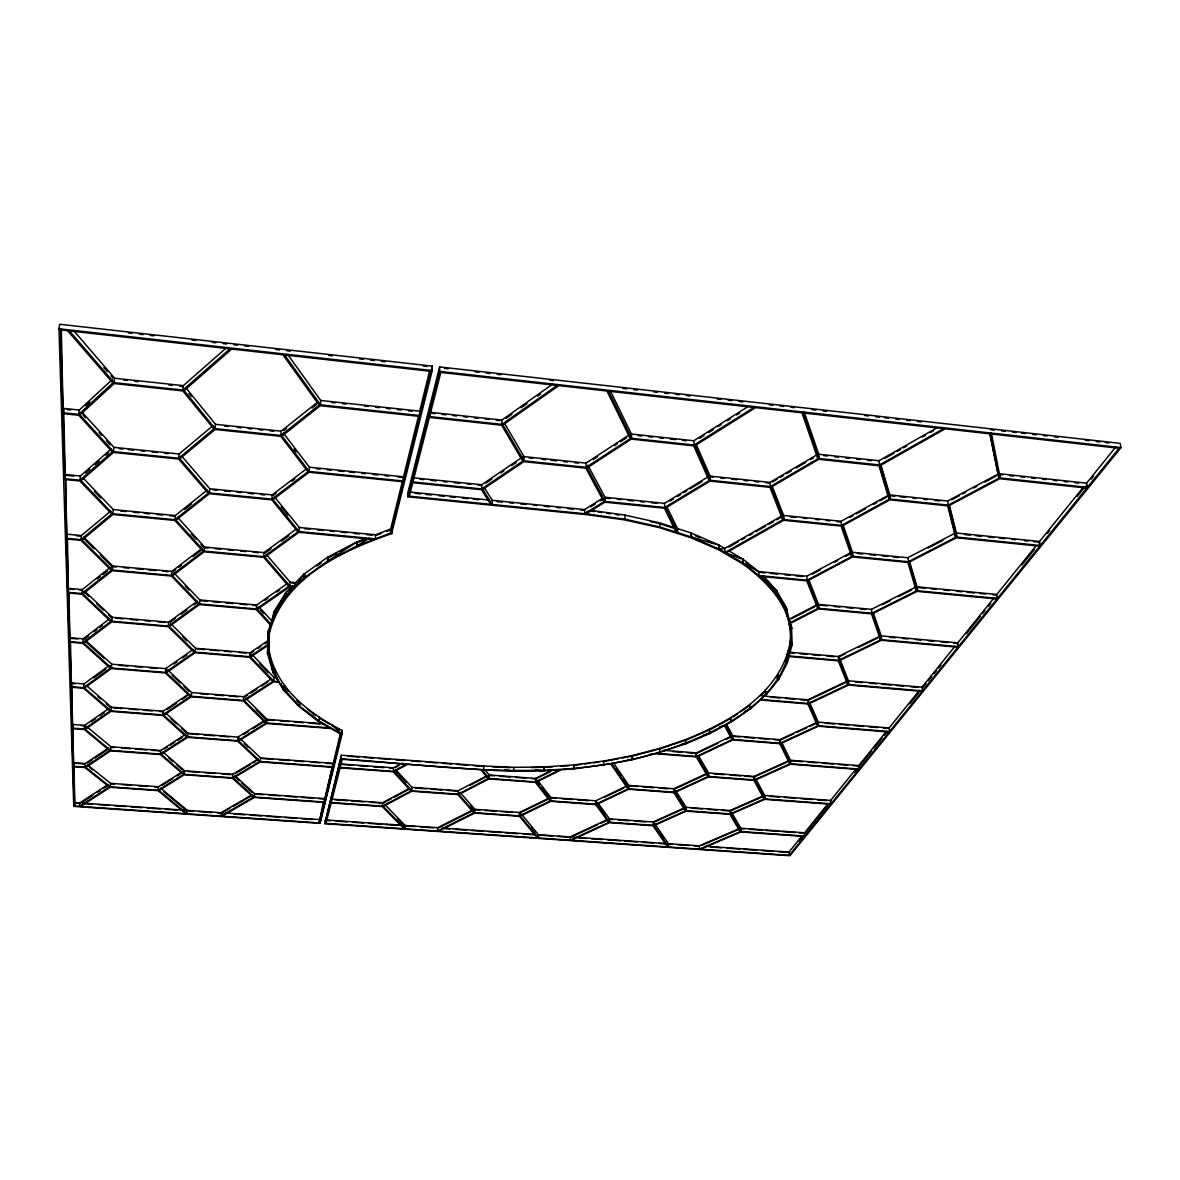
<?xml version="1.0" encoding="UTF-8"?>
<svg xmlns="http://www.w3.org/2000/svg" width="1180" height="1180" viewBox="0 0 1180 1180"><rect width="100%" height="100%" fill="white"/><g stroke="black" fill="none" stroke-linecap="round" stroke-linejoin="round"><path stroke-width="1.5" d="M458.076 794.169L488.21 778.623L480.835 769.729L407.675 764.242L394.179 771.646L411.923 790.821L458.076 794.169L458.091 790.733L486.617 775.953M278.48 681.627L273.067 672.571L267.639 654.03L267.683 645.593L250.588 657.039L273.863 681.258L278.48 681.627L275.884 675.24M267.639 654.03L267.904 645.121M268.804 654.059L269.114 632.421M284.675 690.02C267.757 668.529 263.833 638.734 274.616 613.615M742.191 563.553L718.487 549.733L690.669 537.638L659.119 527.593L624.633 519.908L587.832 514.79L407.779 496.81L439.594 371.361L439.639 366.936L1120.1 443.356L1121 447.603L789.907 855.736L324.854 823.699L341.448 755.244L483.726 765.967L513.713 767.339L543.936 766.985L574.026 764.891L603.526 761.085L632.2 755.584L659.664 748.415L685.506 739.654C729.815 721.821 780.909 693.427 790.187 642.112C794.111 608.644 767.28 581.445 742.22 563.568M437.574 831.059L473.918 812.828L457.914 794.597L411.776 791.249L383.264 806.412L405.079 828.817L437.574 831.059L437.603 827.711L472.339 810.232M429.579 416.57L440.833 372.438L557.122 385.447L501.913 424.358L429.579 416.57L429.623 413.678M268.952 635.002C282.182 578.466 341.669 551.06 391.583 533.611L432.234 370.535L432.293 366.11L59.634 324.264L59 328.778L73.735 806.383L319.942 823.36L342.038 734.24L342.053 730.435C309.544 713.723 275.973 688.442 269.055 650.254M411.923 790.821L411.982 787.37L395.433 769.419M419.623 415.507L430.538 371.287L284.631 354.974L320.444 404.829L419.623 415.507L419.697 411.156L429.726 370.402M405.079 828.817L405.153 825.469L384.636 804.317M412.926 481.956L429.373 417.425L501.648 425.198L522.74 461.144L481.706 488.933L412.926 481.956L412.985 479.154M407.779 496.81L407.867 492.621L439.639 366.936M409.298 496.19L412.735 482.723L481.47 489.685L490.777 504.332L409.298 496.19L409.386 492.001L488.933 499.996M403.265 481.765L309.086 472.236L273.008 499.597L299.086 531.575L375.358 538.876L390.595 533.109L403.265 481.765L403.353 477.561M403.457 480.998L419.416 416.363L320.296 405.699L282.064 436.04L309.219 471.454L403.457 480.998L403.545 476.794L418.635 415.522M393.353 771.351L406.481 764.153L342.244 759.33L340.194 767.413L393.353 771.351L393.442 767.841L402.174 763.017M390.595 533.109L390.698 529.009L402.483 481.101M391.583 533.611L391.642 530.882M391.716 533.552L391.922 530.646M382.556 802.725L331.388 799.081L331.241 802.503L382.468 806.146L382.556 802.725L409.445 788.358M375.358 538.876L375.491 534.791L390.698 529.009M324.854 823.699L341.448 755.244M332.775 767.325L260.264 761.941L233.345 778.092L254.349 797.061L324.205 802.002L340.224 734.078M319.942 823.36L340.858 735.981M324.205 802.002L332.922 763.785L325.68 763.254M331.654 724.476L341.905 734.063L342.053 730.435L341.994 734.108L319.146 721.069L319.293 717.396M369.355 538.213L357.009 545.824L357.127 541.768L356.994 545.853L357.024 541.812L327.775 557.078L327.553 561.134L303.776 578.111L295.413 586.608L289.897 586.106L264.822 557.093L298.968 532.283L373.854 539.452L357.009 545.824L327.583 561.12L357.024 541.812L365.579 538.552M327.863 557.034L327.686 561.075L327.863 557.034L303.894 574.188L295.634 582.625L295.413 586.608L303.894 574.188L303.776 578.111L303.998 574.114L303.703 578.185M319.057 822.888L324.102 802.43L254.275 797.473L222.017 816.191L319.057 822.888L323.409 802.415M276.002 673.367L273.273 668.795L273.082 672.615L270.264 660.549M320.444 404.829L320.665 400.463L288.068 354.929M309.219 471.454L309.44 467.221L283.421 433.149M304.838 578.525L305.045 574.527M319.131 721.039L299.838 706.289L300.015 702.587M292.773 585.546L285.958 592.508L285.693 596.534L273.731 615.547L271.031 624.294L257.387 609.337L289.793 586.755L294.823 587.212L295.044 583.23L291.696 582.92M271.031 624.294L273.981 611.624L285.914 592.567L285.737 596.461L292.979 586.165M273.288 668.765L273.082 672.615L273.303 668.854M299.086 531.575L299.322 527.475L274.409 496.81M268.863 653.632C266.842 642.938 267.757 661.847 267.875 650.195M289.897 586.106L290.132 582.124L267.477 555.81M284.882 686.288L284.69 690.034L299.823 706.274M285.988 592.478L285.693 596.534L285.958 592.508L285.707 596.505L294.823 587.212M267.639 654.074L267.875 650.21L268.671 653.705M274.188 672.541L274.409 668.736M273.863 681.258L274.084 677.497L252.078 654.502M260.338 761.484L238.64 740.981L266.739 723.502L330.798 728.488L340.932 734.255L332.893 766.867L260.338 761.484L260.574 757.929L241.443 739.801M280.884 435.494L319.116 405.138L282.89 354.782L231.708 349.059L184.154 390.624L215.158 428.635L280.884 435.494L281.165 431.187L317.921 401.893M311.83 715.139L318.231 721.304L329.781 727.898L266.828 723.001L267.049 719.358L245.868 698.295M273.731 615.547L273.981 611.624M273.967 611.668L273.76 615.532L285.914 592.567M271.887 499.111L307.965 471.72L280.766 436.32L215.084 429.476L179.876 458.755L209.421 492.96L271.887 499.111L272.167 494.922L306.741 468.593M254.349 797.061L254.57 793.609L234.909 775.791M263.76 556.635L297.891 531.826L271.784 499.848L209.347 493.712L175.997 520.159L204.229 551.104L263.76 556.635L264.025 552.594L296.637 528.802M250.588 657.039L250.765 654.502M256.355 608.939L288.761 586.327L263.656 557.329L204.169 551.798L172.501 575.811L199.523 603.924L256.355 608.939L256.62 605.001L287.522 583.377M166.749 668.972L166.395 672.748L191.293 696.274L243.419 700.419L243.685 696.716L271.503 678.692M249.614 656.67L249.865 652.85L267.934 640.696L267.683 644.546L249.614 656.67L195.231 652.127L169.315 626.462L199.464 604.544L256.267 609.558L270.707 625.341L267.757 634.928L270.456 623.04M232.475 777.812L259.394 761.646L237.667 741.143L187.635 737.352L161.262 754.359L184.346 774.316L232.475 777.812L232.726 774.301L258.125 758.991M237.726 740.671L265.839 723.178L243.345 700.95L191.249 696.79L163.725 715.242L187.679 736.866L237.726 740.671L237.977 737.072L264.497 720.508M238.64 740.981L238.891 737.382M220.867 816.117L253.435 797.208L232.416 778.254L184.301 774.773L158.976 790.512L187.045 813.787L220.867 816.117L221.117 812.725L252.107 794.656M209.421 492.96L209.775 488.756L181.454 455.849M215.158 428.635L215.512 424.313L185.732 387.63M187.045 813.787L187.325 810.38L160.701 788.211M183.402 774.478L160.303 754.522L110.581 750.834L85.845 767.398L110.227 786.839L158.091 790.231L183.402 774.478L183.711 770.968M184.346 774.316L184.641 770.806L162.943 751.97M187.679 736.866L187.989 733.252L165.392 712.764M191.293 696.274L191.617 692.557L168.061 670.211M195.231 652.127L195.556 648.292L170.967 623.851M199.523 603.924L199.863 599.971L174.109 573.067M204.229 551.104L204.582 547.033L177.62 517.371M162.766 714.903L190.29 696.451L165.362 672.939L111.363 668.544L84.532 688.029L110.964 710.876L162.766 714.903L163.106 711.23L187.546 694.784M85.639 725.685L85.226 729.328L110.581 750.362L160.333 754.064L160.672 750.495L185.555 734.373M158.091 790.231L158.415 786.765L182.222 771.897M171.41 575.383L203.078 551.34L174.817 520.424L112.852 514.495L82.069 540.086L112.307 570.029L171.41 575.383L171.793 571.356L201.987 548.361M83.293 591.313L82.969 593.968L111.82 621.211L168.268 626.064L168.637 622.17L197.326 601.24M165.392 672.394L194.169 652.319L168.239 626.669L111.82 621.816L83.78 643.071L111.377 667.983L165.392 672.394L165.746 668.618L193.063 649.487M182.9 390.034L229.953 348.867L69.428 330.916L114.106 382.645L182.9 390.034L183.328 385.639L226.162 348.026M178.667 458.224L213.875 428.93L182.841 390.934L114.106 383.544L79.989 414.962L113.457 451.616L178.667 458.224L179.08 453.961L212.828 425.774M174.861 519.687L208.196 493.225L178.623 459.035L113.442 452.427L81.081 480.717L112.852 513.757L174.861 519.687L175.26 515.557L207.164 490.128M110.227 786.839L110.61 783.358L87.689 765.009M110.581 750.362L110.964 746.778L87.055 726.865M110.964 710.876L111.363 707.189L86.361 685.492M111.82 621.211L112.262 617.302L84.768 591.224M110.345 668.175L82.733 643.277L69.886 642.2L71.198 686.701L83.514 687.675L110.345 668.175L110.625 665.653M111.377 667.983L111.79 664.193L85.565 640.401M112.307 570.029L112.764 566.002L83.839 537.239M112.852 513.757L113.339 509.598L82.895 477.812M79.326 806.353L109.327 786.986L84.931 767.561L73.573 766.735L74.738 806.043L79.326 806.353L79.709 802.931L108.191 784.479M75.181 683.766L71.67 683.486L73.558 766.292L84.916 767.103L85.329 763.563L108.575 747.928M111.186 570.264L80.919 540.322L66.817 539.024L68.396 592.36L81.863 593.555L111.186 570.264L111.643 566.223L100.315 554.984M74.738 806.043L74.001 763.194L85.329 764.021M70.461 641.905L72.437 728.119L84.252 729.004L84.665 725.375L108.958 708.369M73.558 766.292L72.88 724.963M83.514 687.675L83.957 683.928L109.283 665.461M113.457 451.616L113.959 447.338L81.789 411.968M82.733 642.702L110.743 621.432L81.877 594.189L68.425 592.994L69.856 641.625L82.733 642.702L83.19 638.837L109.784 618.586M114.106 382.645L114.637 378.22L73.573 330.503M81.863 593.555L82.349 589.572L108.855 568.45M63.292 412.174L63.676 409.268L66.788 538.316L80.919 539.629L81.42 535.528L110.758 511.029M69.856 641.625L69.03 592.625M68.396 592.36L67.452 538.478M79.871 480.201L112.203 451.896L78.721 415.257L63.086 413.62L65.018 478.741L79.871 480.201L80.402 475.983L111.363 448.798M78.706 414.401L112.808 382.954L67.614 330.725L60.608 329.928L63.071 412.764L78.706 414.401L79.281 410.035L112.026 379.739M66.788 538.316L65.711 478.977M63.071 412.764L61.345 329.028M392.394 527.504L395.035 516.87M397.218 508.005L398.53 502.68M400.728 493.815L402.041 488.491M404.239 479.626L405.551 474.301M424.402 398.029L425.715 392.719M427.912 383.854L429.225 378.529M431.423 369.665L432.293 366.11M341.315 758.799C446.792 766.322 556.355 783.992 659.827 751.985L659.856 751.97C716.053 734.27 799.052 696.657 789.966 625.002L785.113 607.862M789.184 655.933L791.721 645.858L791.559 628.778L790.098 623.571L818.492 608.924L871.504 613.851L880.531 639.914L838.715 660.299L789.184 655.933L788.815 652.127L838.287 656.508L880.044 636.079L872.227 613.438M330.415 802.916L326.078 819.997L404.032 825.395L397.675 818.846M331.831 797.341L339.339 767.811M416.112 465.51L417.44 460.274M431.452 405.153L432.795 399.858M331.241 802.503L340.076 767.856L393.205 771.794L410.965 790.984L382.468 806.146M788.683 657.88L789.037 656.508L838.316 660.859L847.727 684.725L808.226 703.457L760.835 699.489L766.735 694.135L779.036 678.81L787.444 662.688L788.683 657.88L787.119 658.838M586.239 513.875L604.868 502.178L664.399 508.211L676.125 532.15L659.709 526.929L625.046 519.2L586.239 513.875L587.404 511.25M787.591 652.378L790.556 645.932L790.187 642.097M778.992 678.869L776.47 681.17M750.657 704.755L740.45 711.85M776.425 677.91L778.638 675.122M798.786 832.77L804.244 833.169L804.568 836.473L740.819 831.959L700.551 849.187L789.317 855.308L789.022 852.048L802.076 835.868M762.811 796.648L730.671 810.793L730.922 814.171L741.099 831.576L804.878 836.089L804.568 832.785L828.08 803.624M853.007 765.613L858.406 766.041L858.804 769.537L790.467 764.212L754.949 780.187L765.024 798.934L831.015 803.831L830.661 800.423L856.09 768.903M859.158 769.08L889.174 732.028L818.286 726.246L780.88 743.503L790.792 763.77L859.158 769.08L858.76 765.584L886.431 731.29M846.399 682.143L808.595 700.124L808.964 703.796L818.654 725.759L889.573 731.541L889.115 727.957L919.353 690.477M839.231 660.49L848.848 684.548L922.524 690.875L922.023 687.173L955.033 646.227M996.51 596.402L996.938 599.012L917.125 591.387L872.713 613.63L881.711 639.707L958.352 646.655L957.777 642.835L994.032 597.891M1039.241 543.508L1039.713 546.207L956.419 537.77L909.102 562.167L917.583 590.752L997.439 598.393L996.805 594.455L1035.568 546.399M1086.249 485.305L1086.795 488.092L999.681 478.726L949.089 505.615L956.921 537.062L1040.273 545.514L1039.551 541.473L1083.712 486.721M991.392 433.237L1000.242 477.959L1087.414 487.325L1086.588 483.166L1115.897 446.807M798.86 841.045L802.326 836.753M804.642 833.891L827.755 805.276M854.32 772.369L856.636 769.508M858.952 766.646L871.666 750.923M873.967 748.061L882.065 738.046M884.366 735.184L886.682 732.323M909.795 703.708L919.043 692.262M922.509 687.97L925.976 683.677M928.277 680.816L931.743 676.524M934.059 673.662L936.374 670.801M938.675 667.939L940.991 665.077M966.42 633.616L980.285 616.447M982.586 613.585L984.902 610.724M988.368 606.432L990.684 603.57M1021.88 564.94L1034.594 549.216M1047.294 533.478L1049.61 530.617M1077.34 496.279L1084.273 487.694M1091.205 479.11L1093.521 476.248M789.317 855.308L804.568 836.473M804.878 836.089L830.676 804.244L830.322 800.851M831.015 803.831L858.804 769.537M889.573 731.541L922.096 691.392L848.464 685.078L808.964 703.796M922.524 690.875L957.88 647.215L957.511 644.678M958.352 646.655L996.938 599.012M997.439 598.393L1039.713 546.207M1040.273 545.514L1086.795 488.092M1087.414 487.325L1119.053 448.267L991.407 433.989M791.367 642.068L791.721 645.888L791.175 624.899L791.529 628.704L790.098 623.571M85.801 405.758L89.739 402.129M760.51 695.802L764.006 692.616M85.668 472.944L89.695 469.404M95.093 464.684L99.135 461.129M105.861 455.229L108.56 452.869M732.043 721.526L750.893 708.487L760.274 699.991L807.872 703.973L817.578 725.921L780.172 743.208L733.06 739.447L725.375 725.139L731.969 721.57M80.919 539.629L111.672 514.008L79.886 480.983L65.047 479.523M97.409 578.879L100.197 576.651M102.999 574.439L107.174 571.105M184.729 509.406L191.662 503.875M283.746 430.597L286.578 428.355M312.036 408.088L316.284 404.711M82.969 593.968L112.307 570.692L171.366 576.032L198.417 604.145L168.268 626.064M84.252 639.221L88.441 636.02M94.046 631.757L96.849 629.633M99.651 627.495L102.453 625.371M172.885 571.799L175.761 569.601M178.637 567.418L181.514 565.235M193.019 556.473L201.647 549.909M273.273 495.408L276.164 493.225M292.021 481.16L294.897 478.962M93.913 677.763L105.831 669.09M169.669 622.553L175.407 618.379M181.16 614.19L186.897 610.016M194.066 604.779L196.942 602.7M265.087 553.037L271.017 548.715M281.401 541.148L288.82 535.75M316.904 566.031L321.344 562.845M429.653 412.233L501.869 420.036L552.52 384.208M505.969 418.457L511.987 414.195M521.014 407.823L527.032 403.56M537.578 396.126L540.587 393.987M91.362 721.688L95.639 718.694M99.931 715.7L104.209 712.705M173.932 663.942L176.808 661.936M182.561 657.909L186.883 654.9M264.999 600.266L267.949 598.201M276.769 592.036L279.719 589.971M84.252 729.004L109.976 711.053L83.529 688.22L71.213 687.232M85.226 729.328L110.964 711.393L162.737 715.419L186.706 737.043L160.333 754.064M166.395 672.748L195.187 652.688L249.526 657.245L272.831 681.45L243.419 700.419M733.223 716.88L737.559 713.856M413 477.752L481.706 484.729L522.666 456.896M485.762 483.166L491.839 479.05M500.94 472.87L503.978 470.805M511.574 465.658L516.117 462.56M87.704 762.885L92.07 759.964M94.975 758.003L108.059 749.212M167.118 709.505L176.292 703.354M182.399 699.239L186.986 696.156M250.853 653.219L253.7 651.316M257.963 648.44L260.81 646.522M265.072 643.661L267.919 641.743M84.916 767.103L109.637 750.539L84.252 729.505L72.452 728.606M504.775 423.709L523.979 456.616L585.988 463.106L630.046 434.299M593.068 459.654L597.626 456.675M614.338 445.76L617.376 443.769M620.415 441.792L626.492 437.824M630.268 438.591L606.933 391.008L558.774 385.624L502.99 424.903L524.053 460.864L586.135 467.339L630.268 438.591L630.12 435.73M164.522 748.902L167.442 746.999M170.377 745.111L174.758 742.264M177.693 740.362L182.089 737.529M80.904 803.005L92.778 795.32M97.232 792.444L100.212 790.512M103.176 788.594L107.631 785.718M244.614 697.056L247.712 695.05M250.809 693.058L256.989 689.046M261.636 686.052L267.816 682.04M484.641 488.255L492.267 500.32L584.601 509.583L602.257 498.462M610.768 391.701L631.403 434.019L693.811 440.76L747.427 406.967M590.738 506.81L595.399 503.875M600.045 500.954L603.142 498.993M699.445 438.37L704.077 435.435M708.723 432.514L713.369 429.594M718.015 426.673L721.098 424.726M727.293 420.818L730.391 418.871M736.586 414.976L739.668 413.029M584.749 513.728L603.895 501.692L585.826 468.136L523.787 461.66L482.753 489.42L492.296 504.48L584.749 513.728L584.601 509.583M694.12 445.022L753.961 407.454L608.585 391.2L631.625 438.311L694.12 445.022L693.811 440.76M162.28 785.187L172.693 778.682M177.162 775.894L180.127 774.036M243.567 734.462L248.243 731.541M252.933 728.621L266.975 719.859L274.276 720.42M587.847 465.23L605.016 497.281L664.488 503.329L708.782 476.381M670.004 501.028L673.057 499.17M677.645 496.382L680.698 494.523M683.751 492.665L686.819 490.806M689.872 488.948L702.085 481.529M664.738 507.474L709.106 480.584L693.737 445.848L631.271 439.122L587.153 467.855L605.193 501.441L664.738 507.474L664.488 503.329M328.763 557.535L336.89 553.302M235.085 773.697L250.027 764.699M253.022 762.9L256.001 761.1M696.259 444.609L710.109 476.115L769.965 482.384L817.371 454.521L802.651 411.894M772.458 481.956L777.192 479.169M780.349 477.31L783.52 475.452M786.677 473.608L791.411 470.82M796.161 468.032L805.645 462.457M810.38 459.684L813.551 457.825M817.843 458.755L801.958 412.808L755.554 407.631L695.109 445.553L710.434 480.319L770.363 486.573L817.843 458.755L817.534 455.937M222.268 812.799L229.938 808.33M233.006 806.545L251.429 795.822M804.229 412.041L818.743 454.241L878.967 460.746L936.551 428.001M728.768 547.107L738.37 541.635M741.571 539.821L744.772 538.006M749.58 535.278L752.781 533.449M755.982 531.634L765.599 526.177M768.8 524.348L773.608 521.619M776.809 519.805L780.01 517.976M884.572 458.577L894.042 453.194M897.184 451.409L900.34 449.61M903.496 447.825L906.653 446.025M922.421 437.072L925.577 435.273M930.297 432.588L933.454 430.803M667.039 507.105L677.512 528.581L691.2 532.962L719.062 545.13L719.372 549.187L725.066 552.491L782.738 519.805L782.325 515.69L724.741 548.435L719.49 549.246L691.48 537.048L677.777 532.667L665.682 507.946L710.05 481.086L769.95 487.325L782.738 519.805M879.528 464.964L943.617 428.65L803.536 412.985L819.215 458.489L879.528 464.964L878.967 460.746M742.943 559.128L743.267 563.14L725.877 552.963L783.623 520.277L841.148 526.103L851.68 556.518L807.194 580.191L758.976 575.575L743.223 563.096L758.622 571.577L806.781 576.209L851.193 552.491L851.68 556.518M772.221 486.308L783.623 515.439L841.119 521.28L888.481 495.202L889.042 499.347L841.591 525.38L784.036 519.554L771.278 487.075L818.758 459.286L879.026 465.761L889.042 499.347M395.757 767.31L398.751 765.658M849.865 517.415L853.022 515.675M856.179 513.934L865.648 508.713M873.554 504.376L876.711 502.636M879.867 500.895L886.18 497.429M725.095 721.526L730.361 718.65M724.21 722.013L710.05 729.712M710.345 733.296L724.476 725.626L732.013 739.609L696.554 756.439L656.655 753.327L686.406 743.577L710.404 733.267L703.413 735.229M880.841 464.625L889.823 494.936L947.643 500.999L998.147 474.021L989.873 433.104M383.352 802.99L391.259 798.771M394.43 797.09L408.664 789.479M812.356 574.1L820.292 569.866M834.57 562.24L837.741 560.559M845.677 556.326L852.019 552.933M951.626 499.789L959.517 495.585M962.673 493.904L965.83 492.222M973.721 488.004L976.878 486.322M984.769 482.104L995.817 476.219M998.855 478.225L989.887 433.827L945.165 428.827L880.398 465.481L890.384 499.096L948.263 505.128L998.855 478.225L998.147 474.021M340.12 551.621L343.365 549.924M817.268 604.602L789.509 618.984L789.892 622.863L817.696 608.511L806.781 580.84L759.964 576.356L776.661 590.723L786.323 607.671L789.892 622.863M843.14 525.144L852.462 552.255L907.745 557.727L954.989 533.242L948.425 506.987M469.965 785.261L488.977 775.422L494.332 775.821M791.293 618.88L814.923 606.638M928.1 548.036L942.761 540.44M955.608 537.313L908.305 561.739L852.948 556.282L842.446 525.852L889.897 499.833L947.746 505.866L955.608 537.313L954.989 533.242M485.083 770.024L489.169 774.98L535.528 778.431L553.11 769.581M808.89 579.896L818.477 604.396L871.46 609.337L915.798 587.021L907.745 557.727M438.724 827.785L473.047 810.527M537.844 777.93L550.219 771.705M882.094 604.779L890.295 600.65M898.511 596.52L911.653 589.912M544.024 770.938L513.787 771.307L482.015 769.817L489.184 778.461L535.587 781.912L559.586 769.876L544.113 770.938L535.115 770.009M916.344 590.974L907.833 562.403L852.506 556.96L808.02 580.604L818.905 608.305L871.932 613.231L916.344 590.974L915.798 587.021M574.336 768.844L610.679 763.755L627.922 788.992L595.915 804.17L550.942 800.91L536.354 782.192L561.164 769.758L574.232 768.859M744.521 711.614L750.893 708.487M460.023 792.311L474.847 809.288L519.554 812.474L548.302 798.418M520.306 812.74L547.461 799.465M845.47 653.735L839.039 656.876L839.467 660.653L881.283 640.283L957.88 647.215M858.317 647.451L879.188 637.244M519.613 815.867L549.983 801.058L535.381 782.34L488.992 778.903L458.873 794.45L474.847 812.696L519.613 815.867L519.554 812.474M537.416 780.157L550.854 797.488L595.797 800.763L627.775 785.526L623.719 779.582M663.706 750.347L696.318 752.899L731.733 736.025L732.013 739.609M762.339 695.964L807.858 699.784L847.299 681.008L847.727 684.725M604.514 797.223L623.704 788.092M697.056 753.194L717.986 743.238M726.025 739.403L730.863 737.102M521.442 814.112L538.404 834.688L570.058 836.886L606.977 819.775M613.556 763.017L628.748 785.379L673.898 788.742L707.587 773.121M726.806 724.712L732.78 735.863L779.847 739.624L817.194 722.308M597.685 824.673L571.15 836.959L665.52 843.494M601.004 823.124L607.641 820.056M674.621 789.022L706.702 774.154M780.555 739.934L793.55 733.916M796.795 732.411L806.545 727.898M809.79 726.393L817.917 722.632M595.694 804.583L550.721 801.323L520.351 816.132L538.464 838.007L570.161 840.204L608.718 822.386L595.694 804.583L595.561 801.176M627.436 759.669L632.731 759.537L611.668 763.563L628.911 788.83L674.105 792.193L707.838 776.617L696.259 756.896L696.023 753.356L687.114 752.663M597.611 802.518L609.529 818.89L653.115 821.988L685.226 807.489M698.826 756.233L708.59 772.974L753.961 776.44L789.435 760.407M655.416 821.531L684.312 808.477M754.654 776.72L786.913 762.162M673.839 792.621L628.66 789.258L596.652 804.436L609.662 822.254L653.292 825.336L685.433 810.881L673.839 792.621L673.633 789.169M779.833 743.68L732.75 739.919L697.292 756.734L708.841 776.455L754.256 779.906L789.759 763.932L779.833 743.68L779.508 740.111L774.08 739.668M653.986 825.602L686.126 811.147L729.948 814.318L740.155 831.708L699.504 849.113L668.573 846.989L653.986 825.602L653.808 822.254L668.396 843.7L668.573 846.989M675.58 790.556L686.185 807.341L729.992 810.527L763.74 795.659L764.035 799.081L730.243 813.905L686.406 810.734L674.827 792.459L708.546 776.897L753.946 780.349L764.035 799.081M730.922 814.171L764.714 799.362L830.676 804.244M660.24 748.799L686.096 740.037L708.457 730.391M686.376 743.577L681.096 744.639M668.396 843.7L699.283 845.839L739.904 828.375L738.046 825.204M702.012 845.19L738.887 829.348M357.968 542.328L366.39 539.113M376.509 535.278L381.568 533.345M386.627 531.428L391.686 529.51M685.698 743.253L685.506 739.654M632.834 759.522L655.225 753.71L696.259 756.896M719.712 726.969L724.476 725.626M656.464 749.787L658.897 749.138M632.687 755.982L655.033 750.156M603.953 765.038L600.428 765.083M603.909 761.498L610.547 760.23M611.52 760.038L618.541 758.696M622.052 758.017L632.569 756.011M603.659 764.611L603.526 761.085M574.262 765.333L581.194 764.433M584.675 763.991L589.882 763.312M593.363 762.87L598.57 762.192M650.018 754.226L655.225 753.71M552.653 766.838L531.531 767.59M561.061 766.248L569.247 765.687M513.683 771.307L504.804 769.862M513.757 770.85L513.713 767.339M492.414 766.823L510.07 767.634M667.511 846.915L571.238 840.278L609.426 822.652L653.042 825.735L667.511 846.915L667.334 843.626M75.151 802.606L79.709 802.931M82.718 803.138L184.346 810.173M187.325 810.38L221.117 812.725M225.926 813.05L319.205 819.51M405.153 825.469L437.603 827.711M442.367 828.05L535.484 834.496M705.773 846.281L789.022 852.048M74.133 802.961L79.635 803.344M85.137 803.727L92.483 804.229M97.999 804.613L109.003 805.38M114.519 805.748L125.522 806.515M131.039 806.899L142.043 807.666M147.544 808.035L160.406 808.934M165.908 809.318L176.926 810.07M186.101 810.704L193.446 811.221M198.948 811.604L211.795 812.489M217.297 812.873L222.814 813.256M233.817 814.008L244.835 814.775M250.337 815.159L261.355 815.911M266.857 816.294L279.704 817.194M285.221 817.563L296.224 818.33M301.741 818.713L312.744 819.481M325.002 820.321L330.503 820.705M336.02 821.088L347.038 821.855M352.54 822.224L363.558 822.991M369.075 823.375L381.922 824.26M385.595 824.525L398.457 825.41M403.958 825.794L414.976 826.546M420.493 826.929L433.34 827.829M444.358 828.581L449.875 828.965M455.377 829.348L466.395 830.115M471.912 830.499L482.93 831.251M488.446 831.635L501.294 832.519M504.966 832.785L517.828 833.67M523.33 834.054L534.348 834.821M539.865 835.189L552.712 836.089M558.229 836.473L569.247 837.225M578.421 837.859L585.767 838.375M591.283 838.759L602.302 839.511M607.803 839.894L620.665 840.794M624.338 841.045L637.185 841.93M642.702 842.313L653.72 843.081M659.222 843.464L672.084 844.349M677.586 844.733L688.619 845.485M694.12 845.868L699.637 846.252M710.655 847.019L721.673 847.786M727.175 848.154L740.037 849.054M743.71 849.305L756.557 850.19M762.073 850.573L773.092 851.341M778.594 851.724L789.612 852.476M110.61 783.358L158.415 786.765M254.57 793.609L324.353 798.58M732.514 813.964L740.848 828.242L804.568 832.785M110.596 783.786L114.283 784.051M121.629 784.567L130.818 785.231M138.163 785.747L147.367 786.411M154.713 786.927L158.386 787.193M254.496 794.037L263.671 794.686M269.188 795.084L280.191 795.866M285.707 796.249L296.726 797.031M302.228 797.429L313.246 798.211M318.748 798.609L324.249 798.993M334.943 799.76L347.717 800.674M351.375 800.925L364.163 801.84M369.65 802.223L380.609 803.005M474.67 809.701L480.039 810.085M485.408 810.468L496.131 811.235M501.485 811.619L512.223 812.371M609.293 819.289L612.922 819.54M618.379 819.938L629.264 820.705M634.707 821.103L645.608 821.87M740.553 828.625L744.197 828.891M749.654 829.275L762.398 830.189M766.041 830.44L778.771 831.354M782.414 831.605L795.158 832.519M519.421 816.265L474.685 813.094L438.68 831.133L537.372 837.933L519.421 816.265L519.377 812.887M73.986 762.737L85.329 763.563M184.641 770.806L232.726 774.301M411.982 787.37L458.091 790.733M188.151 771.514L198.845 772.295M204.184 772.679L214.863 773.461M221.988 773.977L230.882 774.626M415.375 788.048L426.024 788.83M431.334 789.213L441.969 789.995M447.294 790.379L457.928 791.161M550.647 797.901L556.046 798.3M561.429 798.683L572.212 799.48M577.595 799.863L588.378 800.645M691.392 808.153L702.336 808.949M707.808 809.347L716.939 810.011M722.411 810.409L729.697 810.94M347.879 756.203L358.882 757.029M364.384 757.442L373.558 758.135M379.046 758.548L390.049 759.374M395.551 759.787L404.711 760.481M411.407 760.982L420.537 761.675M426.024 762.088L436.983 762.914M442.456 763.327L451.601 764.006M457.073 764.419L468.032 765.245M473.519 765.658L480.821 766.204M482.015 766.292L483.549 766.41M110.964 746.778L160.672 750.495M260.574 757.929L333.026 763.342M340.327 763.888L393.442 767.841M755.495 778.284L764.729 795.512L830.661 800.423M110.964 747.25L114.519 747.515M121.614 748.046L130.478 748.71M135.803 749.108L146.453 749.905M151.763 750.303L160.642 750.952M262.299 758.534L273.17 759.345M278.598 759.743L289.469 760.554M294.897 760.952L303.953 761.631M311.195 762.177L320.252 762.841M342.038 764.478L353.026 765.289M358.514 765.702L367.673 766.381M373.16 766.794L384.149 767.605M389.636 768.018L393.294 768.283M499.671 776.219L510.365 777.015M515.719 777.413L526.413 778.21M531.752 778.608L535.322 778.874M628.498 785.806L637.525 786.485M642.938 786.883L653.779 787.694M659.192 788.092L668.219 788.771M769.906 796.352L779.065 797.031M784.553 797.429L795.541 798.255M801.028 798.668L812.017 799.48M817.504 799.892L826.664 800.571M72.865 724.461L84.665 725.375M187.989 733.252L237.977 737.072M81.317 725.612L84.68 725.862M189.729 733.872L198.653 734.55M204.007 734.963L214.716 735.774M220.07 736.187L228.994 736.866M713.753 773.829L724.623 774.655M730.066 775.068L740.952 775.909M744.58 776.175L753.651 776.868L753.946 780.349M111.363 707.189L163.106 711.23M267.049 719.358L324.544 723.856M782.075 743.061L790.467 760.245L858.76 765.584M113.147 707.838L122.056 708.546M129.195 709.092L138.104 709.8M143.459 710.213L152.368 710.906M159.507 711.466L163.076 711.747M279.763 720.847L288.908 721.57M294.395 721.998L303.526 722.706M309.013 723.134L319.987 723.989M672.851 751.542L681.76 752.25M790.128 760.702L802.71 761.69M808.094 762.103L817.076 762.811M822.475 763.224L833.242 764.065M838.641 764.492L847.624 765.201M71.656 682.955L83.957 683.928M191.617 692.557L243.685 696.716M200.541 693.796L207.709 694.371M214.893 694.946L223.861 695.654M229.244 696.097L238.227 696.805M732.47 736.35L739.713 736.925M745.141 737.352L754.182 738.075M759.61 738.518L768.652 739.241M111.79 664.193L165.746 668.618M274.084 677.497L277.167 677.748M809.981 703.265L818.271 722.145L889.115 727.957M118.974 665.328L127.971 666.066M135.154 666.656L142.352 667.246M149.536 667.836L156.734 668.426M825.174 723.222L834.26 723.974M839.703 724.417L848.789 725.154M854.231 725.612L863.303 726.349M868.76 726.792L877.832 727.544M883.289 727.986L888.732 728.429M70.343 637.76L83.19 638.837M195.556 648.292L249.865 652.85M70.358 638.336L77.703 638.955M197.311 649.015L204.553 649.62M209.981 650.077L219.023 650.844M224.451 651.301L231.693 651.906M238.935 652.51L246.178 653.115M770.923 697.233L780.069 698M785.556 698.457L794.701 699.224M800.188 699.681L807.504 700.301M112.262 617.302L168.637 622.17M839.717 658.588L848.42 680.816L922.023 687.173M115.891 618.231L123.163 618.851M130.434 619.485L137.706 620.105M144.963 620.739L150.421 621.196M157.692 621.831L164.964 622.45M855.205 681.966L862.388 682.586M869.572 683.205L876.74 683.825M882.124 684.297L891.092 685.064M896.476 685.536L903.659 686.155M910.827 686.775L918.011 687.394M68.897 588.378L82.349 589.572M199.863 599.971L256.62 605.001M68.927 589.026L73.957 589.469M79.001 589.912L82.364 590.207M199.804 600.605L207.119 601.254M212.621 601.741L219.937 602.39M225.424 602.877L232.74 603.526M240.071 604.16L247.387 604.809M252.874 605.296L256.532 605.62M790.497 652.879L794.14 653.204M799.612 653.691L806.899 654.325M812.371 654.812L819.658 655.461M826.959 656.11L834.245 656.744M112.764 566.002L171.793 571.356M290.132 582.124L295.634 582.625M873.436 613.216L881.224 635.873L957.777 642.835M112.764 566.666L116.333 566.99M123.487 567.639L128.856 568.126M135.995 568.775L143.149 569.424M148.518 569.911L155.657 570.56M162.81 571.209L168.179 571.695M889.912 637.288L895.369 637.775M902.656 638.439L908.128 638.941M915.415 639.604L920.887 640.106M928.173 640.755L933.631 641.256M940.917 641.92L948.204 642.584M953.676 643.085L957.319 643.41M67.319 534.216L81.42 535.528M204.582 547.033L264.025 552.594M76.154 535.735L81.435 536.236M204.524 547.726L208.123 548.051M215.321 548.73L220.719 549.231M227.917 549.909L233.33 550.411M240.528 551.09L245.927 551.591M253.125 552.255L258.523 552.771M818.079 605.001L827.21 605.856M834.511 606.535L839.983 607.051M847.284 607.73L852.771 608.246M860.073 608.924L865.545 609.441M113.339 509.598L175.26 515.557M299.322 527.475L375.491 534.791M909.544 561.533L917.037 586.799L996.805 594.455M120.611 511.043L126.068 511.56M133.355 512.253L138.812 512.784M144.27 513.315L149.727 513.831M157.014 514.524L162.471 515.055M169.758 515.749L175.215 516.279M304.661 528.699L310.134 529.23M317.435 529.923L322.907 530.454M330.208 531.162L333.852 531.501M341.153 532.21L346.625 532.726M353.911 533.434L359.384 533.95M366.685 534.658L372.157 535.189M759.61 572.374L765.009 572.89M770.392 573.406L777.591 574.1M784.788 574.793L790.187 575.309M795.586 575.825L802.769 576.519M918.379 587.611L925.636 588.304M931.064 588.835L936.507 589.351M943.749 590.044L949.192 590.561M956.434 591.269L961.877 591.785M967.305 592.301L974.547 592.994M979.99 593.525L985.418 594.042M992.675 594.735L996.289 595.089M65.579 474.507L80.402 475.983M209.775 488.756L272.167 494.922M65.608 475.289L73.839 476.101M213.374 489.877L217.046 490.246M224.377 490.969L229.879 491.514M237.209 492.237L240.882 492.591M248.213 493.314L253.715 493.86M261.06 494.582L264.718 494.951M857.373 553.464L862.713 553.995M869.852 554.689L875.191 555.22M882.33 555.928L887.67 556.459M893.024 556.99L898.363 557.506M415.124 493.358L420.582 493.904M426.024 494.45L431.482 494.995M438.739 495.718L444.196 496.264M449.639 496.81L455.097 497.37M462.353 498.093L467.811 498.639M473.254 499.184L478.711 499.73M496.869 501.559L502.326 502.105M509.583 502.827L513.226 503.196M520.483 503.919L525.941 504.465M533.212 505.188L536.841 505.556M544.098 506.294L549.556 506.84M556.827 507.562L560.456 507.931M567.727 508.654L573.17 509.2M580.442 509.937L584.071 510.291M113.959 447.338L179.08 453.961M309.44 467.221L403.545 476.794M949.34 504.981L956.302 533.006L1039.551 541.473M119.372 448.695L122.986 449.064M128.413 449.624L133.827 450.17M141.069 450.908L144.683 451.276M151.91 452.014L157.338 452.56M164.566 453.297L168.179 453.666M316.55 468.74L320.163 469.109M327.406 469.847L331.019 470.2M338.247 470.938L343.675 471.499M349.103 472.044L354.531 472.59M361.759 473.327L365.387 473.696M372.615 474.434L378.043 474.98M385.27 475.717L388.899 476.086M397.94 477.015L401.554 477.369M420.036 479.257L423.65 479.626M430.877 480.363L436.29 480.909M443.518 481.647L447.132 482.015M454.359 482.738L459.787 483.299M467.015 484.021L470.628 484.39M477.841 485.127L481.455 485.496M606.505 498.211L610.104 498.565M617.302 499.302L620.916 499.671M628.114 500.394L633.513 500.954M640.725 501.677L644.324 502.046M651.537 502.783L656.936 503.329M790.394 516.899L795.777 517.445M802.961 518.168L806.56 518.536M815.528 519.451L819.127 519.805M826.31 520.542L829.894 520.911M837.077 521.634L840.662 522.003M964.827 534.614L970.255 535.174M975.683 535.72L981.111 536.28M988.353 537.003L993.767 537.564M999.194 538.11L1004.623 538.67M1011.865 539.393L1015.479 539.762M1024.52 540.691L1028.134 541.06M1033.562 541.605L1038.99 542.151M63.661 408.398L79.281 410.035M215.512 424.313L281.165 431.187M67.157 409.622L70.623 409.991M224.554 426.098L228.197 426.481M237.313 427.44L240.956 427.824M248.243 428.576L251.886 428.959M259.172 429.726L262.816 430.11M270.117 430.877L273.76 431.246M529.171 457.988L532.829 458.371M541.93 459.33L545.573 459.699M551.045 460.274L556.518 460.849M563.804 461.616L567.447 462M574.734 462.752L578.377 463.135M709.726 476.882L713.354 477.266M720.597 478.018L724.225 478.401M731.482 479.169L736.91 479.729M744.167 480.496L747.796 480.865M755.038 481.632L758.666 482.015M765.923 482.768L769.537 483.151M891.136 495.88L894.75 496.249M900.178 496.824L905.591 497.385M912.804 498.137L916.418 498.521M923.645 499.273L927.259 499.656M934.486 500.409L939.9 500.984M114.637 378.22L183.328 385.639M320.665 400.463L419.697 411.156M1086.588 483.166L999.534 473.755L1000.242 477.959M123.664 380.093L127.278 380.491M134.505 381.273L138.119 381.656M168.814 384.975L172.428 385.358M179.655 386.14L183.269 386.524M331.521 402.527L335.179 402.926M342.51 403.707L346.183 404.106M364.502 406.082L368.175 406.481M375.506 407.262L379.163 407.661M386.494 408.457L390.167 408.855M397.498 409.637L401.171 410.035M408.501 410.832L412.159 411.23M431.231 413.28L434.845 413.664M442.058 414.446L445.671 414.844M452.884 415.611L456.498 416.009M463.711 416.791L467.324 417.174M474.537 417.956L478.151 418.34M485.364 419.121L488.977 419.505M496.19 420.287L499.804 420.685M638.188 435.612L641.743 435.995M648.882 436.762L652.437 437.146M659.576 437.913L663.13 438.296M670.27 439.063L675.609 439.653M682.748 440.42L686.303 440.804M823.758 455.627L827.401 456.026M834.702 456.808L838.346 457.206M845.647 457.988L849.29 458.386M856.592 459.168L860.235 459.566M867.521 460.348L871.179 460.746M998.973 474.537L1002.587 474.921M1009.844 475.702L1013.473 476.101M1020.715 476.882L1024.343 477.266M1031.586 478.048L1035.214 478.446M1042.471 479.228L1046.1 479.611M1053.342 480.393L1056.97 480.791M1064.213 481.573L1067.841 481.956M1075.098 482.738L1078.727 483.136M128.325 332.952L131.968 333.35M139.255 334.176L142.898 334.574M150.184 335.4L153.828 335.813M192.075 340.091L195.718 340.504M212.105 342.348L215.748 342.761M223.035 343.572L226.678 343.985M233.906 344.796L237.549 345.194M244.85 346.02L248.493 346.433M275.869 349.501L279.527 349.914M286.74 350.726L290.383 351.124M328.63 355.416L332.259 355.829M359.576 358.897L363.219 359.31M370.505 360.121L374.149 360.534M381.435 361.346L385.078 361.759M423.325 366.051L426.954 366.449M444.506 368.425L448.135 368.839M475.348 371.892L478.977 372.29M486.234 373.101L489.862 373.514M497.119 374.326L500.748 374.739M549.733 380.226L553.361 380.639M622.907 388.441L626.536 388.854M633.793 389.666L637.421 390.079M653.75 391.908L657.378 392.306M664.635 393.132L668.264 393.53M675.521 394.341L679.149 394.754M686.421 395.566L690.049 395.978M717.263 399.032L720.892 399.445M728.149 400.256L731.777 400.654M739.034 401.48L742.663 401.878M769.404 404.888L772.974 405.286M780.098 406.082L783.668 406.481M790.792 407.277L794.346 407.675M812.15 409.681L815.778 410.079M823.05 410.906L826.679 411.304M864.837 415.596L868.465 415.994M875.737 416.805L879.365 417.219M884.823 417.838L888.452 418.236M895.723 419.062L899.352 419.461M906.624 420.272L910.252 420.685M917.524 421.496L921.152 421.909M990.684 429.712L994.327 430.125M1001.599 430.936L1005.242 431.349M1012.529 432.16L1016.172 432.573M1021.644 433.178L1025.273 433.591M1032.559 434.417L1036.202 434.815M1043.489 435.641L1047.132 436.04M1054.418 436.866L1058.062 437.279M1085.379 440.332L1089.022 440.745M1096.309 441.556L1099.952 441.969M1105.409 442.589L1109.053 442.987M59 328.778L432.234 370.535M439.594 371.361L1121 447.603M591.564 510.424L624.943 515.085L659.576 522.843L674.237 527.534M591.195 511.147L594.691 511.633M598.186 512.12L601.682 512.607M606.918 513.344L610.414 513.831M615.665 514.554L619.161 515.041M588.171 514.067L588.053 511.309M625.179 519.23L624.854 515.07M650.269 521.56L658.883 523.492M691.126 532.947L691.51 537.062L719.166 545.175L724.741 548.435L725.066 552.491M660.667 524.053L672.895 527.962M762.295 575.766L762.531 578.421L777.03 594.676L776.676 590.752L763.371 575.796M725.877 552.963L742.928 559.114L758.622 571.577L758.976 575.575M695.286 535.705L700.197 537.844M708.369 541.399L713.266 543.538M319.898 718.517L329.943 724.269M332.406 725.685L339.634 729.815M728.709 550.765L742.928 559.114L743.223 563.096L742.884 559.069M735.553 555.854L740.273 558.612M318.217 721.29L298.865 706.51L283.628 690.182L283.82 686.391L288.51 691.495M307.346 709.18L315.62 715.523M745.981 562.816L750.082 566.076M89.636 767.457L92.497 769.758M163.946 791.81L186.16 810.306M97.866 696.525L100.654 698.929M106.215 703.752L110.374 707.366M168.784 758.017L172.855 761.543M176.926 765.083L182.354 769.788M85.83 641.802L104.209 658.44M171.056 718.974L176.381 723.783M181.691 728.606L187.015 733.414M235.292 777.133L239.216 780.688M241.841 783.063L252.343 792.562M84.975 592.699L88.913 596.416M96.775 603.865L103.324 610.075M108.56 615.031L111.186 617.509M172.265 675.373L180.127 682.807M184.05 686.524L189.287 691.495M244.29 743.592L248.125 747.22M266.828 723.001L244.363 700.758L273.775 681.789L278.819 682.202L283.628 690.182L283.849 686.45L283.628 690.182L280.988 683.471M83.957 538.729L94.031 548.73M182.841 636.92L186.735 640.77M256.075 709.623L266.06 719.534M94.385 491.323L100.728 497.945M185.26 586.106L188.933 589.956M259.585 663.647L268.155 672.585M296.667 700.271L298.997 702.779M395.654 770.85L406.303 782.384M258.877 606.771L271.267 620.4M82.998 414.976L85.476 417.691M99.091 432.662L101.569 435.376M106.525 440.819L110.242 444.89M191.16 533.803L196.057 539.186M200.969 544.585L203.417 547.269M260.146 609.588L263.745 613.541M763.445 577.492L768.269 582.891M771.867 586.947L775.481 591.003M470.496 805.527L473.918 809.436L473.918 812.828M103.84 367.511L107.395 371.641M110.964 375.771L113.339 378.529M531.708 827.829L535.071 831.9M189.006 393.574L191.293 396.392M281.12 506.825L287.92 515.173M537.564 781.75L539.806 784.641M542.048 787.532L549.909 797.636M294.071 449.049L296.239 451.881M597.729 804.155L605.325 814.569M777.06 594.691L786.293 607.611L786.706 611.594L777.06 594.691L776.676 590.752L776.986 594.631L776.661 590.723L777.015 594.631M616.624 769.168L620.68 775.113M659.074 831.487L663.204 837.564M676.538 793.757L678.471 796.81M680.403 799.863L683.294 804.436M704.917 768.563L706.702 771.602M755.333 780.01L758.696 786.264M786.691 611.535L786.308 607.641M787.975 656.169L787.163 654.104L787.532 657.894M845.927 537.254L850.028 549.098M880.472 468.268L887.98 493.52M270.825 660.358L272.3 665.402M786.072 611.255L787.989 618.025M788.86 623.586L790.349 628.866M956.302 533.006L956.921 537.062M947.643 500.999L948.263 505.128M917.037 586.799L917.583 590.752M889.823 494.936L890.384 499.096M881.224 635.873L881.711 639.707M880.044 636.079L880.531 639.914M871.46 609.337L871.932 613.231M852.462 552.255L852.948 556.282M841.119 521.28L841.591 525.38M848.42 680.816L848.848 684.548M818.743 454.241L819.215 458.489M838.287 656.508L838.715 660.299M818.477 604.396L818.905 608.305M806.781 576.209L807.194 580.191M818.271 722.145L818.654 725.759M807.858 699.784L808.226 703.457M783.623 515.439L784.036 519.554M769.965 482.384L770.363 486.573M785.969 658.838L786.323 662.644M775.599 592.316L775.865 594.971M790.467 760.245L790.792 763.77M777.591 674.99L777.93 678.736M779.847 739.624L780.172 743.208M766.499 691.701L766.676 694.194L766.528 691.657M765.378 690.285L765.687 694.002M764.729 795.512L765.024 798.934M749.698 704.563L749.979 708.236M753.961 776.44L754.256 779.906M719.092 545.145L719.417 549.202L719.166 545.175M740.848 828.242L741.099 831.576M732.78 735.863L733.06 739.447M730.892 717.632L731.158 721.275M710.109 476.115L710.434 480.319M729.992 810.527L730.243 813.905M691.111 532.932L691.48 537.048L691.2 532.962M709.372 729.373L709.608 732.987M708.59 772.974L708.841 776.455M696.318 752.899L696.554 756.439M699.283 845.839L699.504 849.113M677.512 528.581L677.777 532.667M686.185 807.341L686.406 810.734M659.856 526.973L659.576 522.843M673.898 788.742L674.105 792.193M659.664 748.415L659.827 751.985M653.115 821.988L653.292 825.336M631.403 434.019L631.625 438.311M628.748 785.379L628.911 788.83M605.016 497.281L605.193 501.441M609.529 818.89L609.662 822.254M585.988 463.106L586.135 467.339M595.797 800.763L595.915 804.17M60.357 348.203L60.755 361.08M61.478 385.019L61.98 401.584M62.643 423.679L63.145 440.258M63.823 462.353L64.325 478.918M64.989 501.013L65.49 517.577M66.11 537.829L66.655 556.252M67.275 576.504L67.835 594.912M68.44 615.163L69.059 635.415M69.62 653.823L70.225 674.075M70.785 692.483L71.449 714.578M71.906 729.314L72.688 755.082M73.072 767.973L73.912 795.6M570.058 836.886L570.161 840.204M550.854 797.488L550.942 800.91M538.404 834.688L538.464 838.007M536.295 778.712L536.354 782.192M535.528 778.431L535.587 781.912M523.979 456.616L524.053 460.864M501.869 420.036L501.913 424.358M492.267 500.32L492.296 504.48M489.169 774.98L489.184 778.461M483.726 765.967L483.726 769.478M481.706 484.729L481.706 488.933M474.847 809.288L474.847 812.696M267.993 631.079L267.683 644.546L267.993 631.064M357.127 541.768L356.921 545.883L357.127 541.768M357.068 541.797L356.921 545.883L357.068 541.797M283.746 687.675L283.628 690.182L283.746 687.645M791.544 628.719L791.175 624.899L791.544 628.763M331.138 802.931L325.931 823.36L403.973 828.744L382.335 806.56L331.138 802.931M110.227 787.267L80.505 806.442L185.88 813.698L158.061 790.659L110.227 787.267M632.392 759.109L632.2 755.584L632.392 759.109M574.129 768.401L573.996 764.891L574.129 768.401M544.054 770.496L543.936 766.985L544.054 770.496"/></g></svg>
